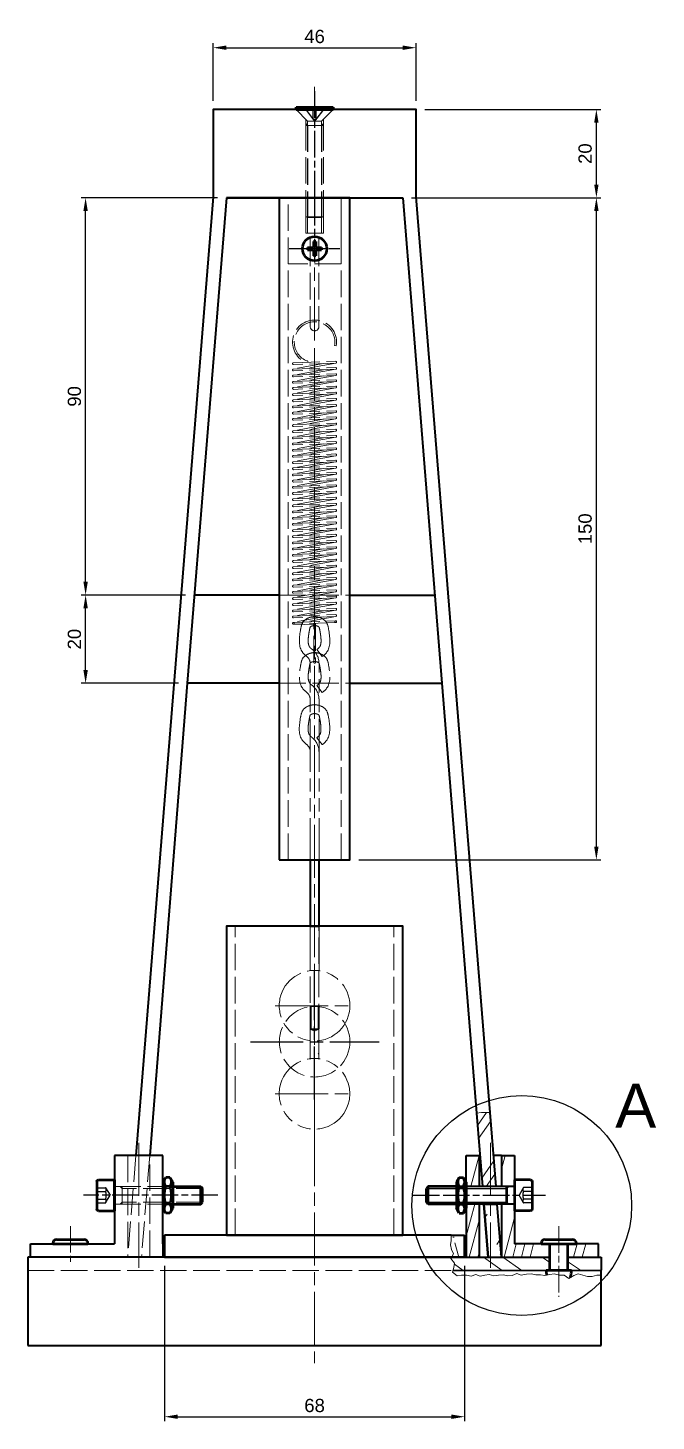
# Model space of a CAD drawing. Header units: millimetres. Extents: x 172 to 840, y -38 to 597.
# Drawn here: x 191.2 to 333.6, y 280.9 to 596.5 of the extents above; entities that cross this region are included whole.
import ezdxf

# ---------------------------------------------------------------- set-up
doc = ezdxf.new("R2010")
doc.units = ezdxf.units.MM
for name, pattern in [('AM_ISO02W050', [7.5, 6, -1.5]), ('AM_ISO08W050', [18, 12, -1.5, 3, -1.5]), ('AM_ISO08W050x2', [9, 6, -0.75, 1.5, -0.75]), ('AM_ISO09W050', [22.5, 12, -1.5, 3, -1.5, 3, -1.5])]:
    doc.linetypes.add(name, pattern=pattern)
for name, color, linetype, lineweight in [('AM_0N', 7, 'Continuous', 50), ('AM_3N', 6, 'AM_ISO02W050', 25), ('AM_4', 3, 'Continuous', 25), ('AM_4N', 3, 'Continuous', 25), ('AM_5', 3, 'Continuous', 18), ('AM_7', 4, 'AM_ISO08W050', 25), ('AM_7N', 4, 'AM_ISO08W050', 25), ('Contorno', 7, 'Continuous', 35), ('Contorno corte parcial', 7, 'Continuous', 35), ('Eixos', 3, 'AM_ISO08W050', 18), ('Extremos', 7, 'AM_ISO09W050', 18), ('Inflexão', 7, 'Continuous', 18), ('Invisível', 7, 'AM_ISO02W050', 18), ('Tracejado', 4, 'Continuous', 18)]:
    doc.layers.add(name, color=color, linetype=linetype, lineweight=lineweight)
doc.styles.get("Standard").update_dxf_attribs({"font": 'arial.ttf'})
doc.dimstyles.new('ISO-25$0', dxfattribs={"dimtxt": 3, "dimasz": 3, "dimexe": 1, "dimexo": 2, "dimgap": 1, "dimtad": 1, "dimdec": 1, "dimtxsty": 'Standard', "dimcen": 2.5, "dimadec": 0, "dimazin": 0, "dimtfac": 1, "dimtdec": 1, "dimtmove": 0, "dimatfit": 3, "dimfxl": 1, "dimarcsym": 0})

# ---------------------------------------------------------------- blocks, each defined once
blk = doc.blocks.new('*D17')
at = {"layer": 'AM_5', "color": 0, "lineweight": -2, "transparency": 16777216}
for p, q in [((233.18, 580.02), (233.18, 593.02)), ((236.18, 592.02), (276.18, 592.02)), ((279.18, 580.02), (279.18, 593.02))]:
    blk.add_line(p, q, dxfattribs=at)
at = {"layer": 'AM_5', "color": 0, "transparency": 16777216}
for points in [[(236.18, 592.52), (236.18, 591.52), (233.18, 592.02)], [(276.18, 592.52), (276.18, 591.52), (279.18, 592.02)]]:
    blk.add_solid(points, dxfattribs=at)
at = {"layer": 'Defpoints', "color": 0, "transparency": 16777216}
for p in [(279.18, 592.02), (233.18, 578.02), (279.18, 578.02)]:
    blk.add_point(p, dxfattribs=at)
at = {"layer": 'AM_5', "color": 0, "transparency": 16777216, "insert": (256.18, 594.55), "char_height": 3, "attachment_point": 5}
blk.add_mtext('46', dxfattribs=at)
blk = doc.blocks.new('*D21')
at = {"layer": 'AM_5', "color": 0, "lineweight": -2, "transparency": 16777216}
for p, q in [((222.18, 316), (222.18, 280.85)), ((290.18, 316), (290.18, 280.85)), ((225.18, 281.85), (287.18, 281.85))]:
    blk.add_line(p, q, dxfattribs=at)
at = {"layer": 'AM_5', "color": 0, "transparency": 16777216}
for points in [[(225.18, 282.35), (225.18, 281.35), (222.18, 281.85)], [(287.18, 282.35), (287.18, 281.35), (290.18, 281.85)]]:
    blk.add_solid(points, dxfattribs=at)
at = {"layer": 'Defpoints', "color": 0, "transparency": 16777216}
for p in [(222.18, 318), (290.18, 318), (290.18, 281.85)]:
    blk.add_point(p, dxfattribs=at)
at = {"layer": 'AM_5', "color": 0, "transparency": 16777216, "insert": (256.18, 284.38), "char_height": 3, "attachment_point": 5}
blk.add_mtext('68', dxfattribs=at)
blk = doc.blocks.new('*D27')
at = {"layer": 'AM_5', "color": 0, "lineweight": -2, "transparency": 16777216}
for p, q in [((226.92, 468.02), (203.27, 468.02)), ((204.27, 451.02), (204.27, 465.02)), ((225.31, 448.02), (203.27, 448.02))]:
    blk.add_line(p, q, dxfattribs=at)
at = {"layer": 'AM_5', "color": 0, "transparency": 16777216}
for points in [[(203.77, 465.02), (204.77, 465.02), (204.27, 468.02)], [(203.77, 451.02), (204.77, 451.02), (204.27, 448.02)]]:
    blk.add_solid(points, dxfattribs=at)
at = {"layer": 'Defpoints', "color": 0, "transparency": 16777216}
for p in [(204.27, 468.02), (228.92, 468.02), (227.31, 448.02)]:
    blk.add_point(p, dxfattribs=at)
at = {"layer": 'AM_5', "color": 0, "transparency": 16777216, "insert": (201.74, 458.02), "char_height": 3, "attachment_point": 5, "rotation": 90}
blk.add_mtext('20', dxfattribs=at)
blk = doc.blocks.new('*D28')
at = {"layer": 'AM_5', "color": 0, "lineweight": -2, "transparency": 16777216}
for p, q in [((234.18, 558.02), (203.27, 558.02)), ((204.27, 471.02), (204.27, 555.02)), ((226.92, 468.02), (203.27, 468.02))]:
    blk.add_line(p, q, dxfattribs=at)
at = {"layer": 'AM_5', "color": 0, "transparency": 16777216}
for points in [[(203.77, 555.02), (204.77, 555.02), (204.27, 558.02)], [(203.77, 471.02), (204.77, 471.02), (204.27, 468.02)]]:
    blk.add_solid(points, dxfattribs=at)
at = {"layer": 'Defpoints', "color": 0, "transparency": 16777216}
for p in [(204.27, 558.02), (236.18, 558.02), (228.92, 468.02)]:
    blk.add_point(p, dxfattribs=at)
at = {"layer": 'AM_5', "color": 0, "transparency": 16777216, "insert": (201.74, 513.02), "char_height": 3, "attachment_point": 5, "rotation": 90}
blk.add_mtext('90', dxfattribs=at)
blk = doc.blocks.new('*D29')
at = {"layer": 'AM_5', "color": 0, "lineweight": -2, "transparency": 16777216}
for p, q in [((278.18, 558.02), (321.07, 558.02)), ((320.07, 411.02), (320.07, 555.02)), ((266.18, 408.02), (321.07, 408.02))]:
    blk.add_line(p, q, dxfattribs=at)
at = {"layer": 'AM_5', "color": 0, "transparency": 16777216}
for points in [[(319.57, 555.02), (320.57, 555.02), (320.07, 558.02)], [(319.57, 411.02), (320.57, 411.02), (320.07, 408.02)]]:
    blk.add_solid(points, dxfattribs=at)
at = {"layer": 'Defpoints', "color": 0, "transparency": 16777216}
for p in [(276.18, 558.02), (320.07, 558.02), (264.18, 408.02)]:
    blk.add_point(p, dxfattribs=at)
at = {"layer": 'AM_5', "color": 0, "transparency": 16777216, "insert": (317.53, 483.02), "char_height": 3, "attachment_point": 5, "rotation": 90}
blk.add_mtext('150', dxfattribs=at)
blk = doc.blocks.new('*D30')
at = {"layer": 'AM_5', "color": 0, "lineweight": -2, "transparency": 16777216}
for p, q in [((281.18, 578.02), (321.07, 578.02)), ((320.07, 561.02), (320.07, 575.02)), ((278.18, 558.02), (321.07, 558.02))]:
    blk.add_line(p, q, dxfattribs=at)
at = {"layer": 'AM_5', "color": 0, "transparency": 16777216}
for points in [[(319.57, 575.02), (320.57, 575.02), (320.07, 578.02)], [(319.57, 561.02), (320.57, 561.02), (320.07, 558.02)]]:
    blk.add_solid(points, dxfattribs=at)
at = {"layer": 'Defpoints', "color": 0, "transparency": 16777216}
for p in [(279.18, 578.02), (320.07, 578.02), (276.18, 558.02)]:
    blk.add_point(p, dxfattribs=at)
at = {"layer": 'AM_5', "color": 0, "transparency": 16777216, "insert": (317.53, 568.02), "char_height": 3, "attachment_point": 5, "rotation": 90}
blk.add_mtext('20', dxfattribs=at)

msp = doc.modelspace()

# ---------------------------------------------------------------- hatches: boundary and pattern name
at = {"layer": 'Tracejado'}
h = msp.add_hatch(dxfattribs=at)
h.set_pattern_fill('ANSI34', color=256, scale=0.6, angle=10)
h.set_pattern_definition([(55, (-166.842, 36.362), (-9.3629, 6.55598), []), (55, (-164.189, 36.83), (-9.3629, 6.55598), []), (55, (-161.536, 37.297), (-9.3629, 6.55598), []), (55, (-158.883, 37.765), (-9.3629, 6.55598), [])])
h.paths.add_polyline_path([(295.9, 350.78), (294.02, 350.78), (292.9, 350.61), (294.24, 334.02), (297.25, 334.02)])
edge = h.paths.add_edge_path()
edge.add_line((298.53, 318.02), (297.57, 330.02))
edge.add_line((294.56, 330.02), (295.53, 318.02))
edge = h.paths.add_edge_path()
edge.add_line((294.56, 330.02), (297.57, 330.02))
edge.add_line((295.53, 318.02), (298.41, 318))
h = msp.add_hatch(dxfattribs=at)
h.set_pattern_fill('ANSI34', color=256, scale=0.6, angle=30)
h.set_pattern_definition([(75, (-166.842, 36.362), (-11.04053, 2.9583), []), (75, (-164.509, 37.709), (-11.04053, 2.9583), []), (75, (-162.176, 39.056), (-11.04053, 2.9583), []), (75, (-159.843, 40.403), (-11.04053, 2.9583), [])])
h.paths.add_polyline_path([(293.54, 330.02), (290.54, 330.02), (290.54, 329.07), (290.54, 318), (293.54, 318)])
h.paths.add_polyline_path([(301.54, 328.52), (301.54, 328.52), (301.54, 330.02), (298.54, 330.02), (298.54, 318.02), (298.54, 318.02), (309.54, 318), (309.54, 321.02), (307.54, 321.02), (301.54, 321.02)])
h.paths.add_polyline_path([(320.54, 321.02), (313.54, 321.02), (313.54, 318), (320.54, 318)])
h.paths.add_polyline_path([(301.54, 341.02), (298.54, 341.02), (298.54, 334.02), (301.54, 334.02), (301.54, 335.52)])
h.paths.add_polyline_path([(293.54, 341.02), (290.54, 341.02), (290.54, 334.02), (293.54, 334.02)])
h = msp.add_hatch(dxfattribs=at)
h.set_pattern_fill('ANSI36', color=256, scale=0.8, angle=60)
h.set_pattern_definition([(105, (-166.8423, 36.3617), (-3.603902, 3.63614), [6.35, -1.27, 0, -1.27])])
h.paths.add_polyline_path([(290.18, 323), (287.16, 323), (287.16, 321.8), (286.98, 320.77), (287.22, 319.75), (287.7, 318.72), (287.27, 318), (290.18, 318)])
h = msp.add_hatch(dxfattribs=at)
h.set_pattern_fill('ANSI32', color=256, scale=0.8, angle=100)
h.set_pattern_definition([(145, (-166.842, 36.362), (-4.37065, -6.24194), []), (145, (-167.466, 39.899), (-4.37065, -6.24194), [])])
h.paths.add_polyline_path([(287.57, 315.01), (287.76, 315.65), (287.94, 316.67), (287.1, 317.7), (287.27, 318), (295.53, 318), (295.53, 318.02), (298.54, 318.02), (309.54, 318), (309.54, 315.02)])
h.paths.add_polyline_path([(321.18, 318), (313.54, 318), (313.54, 315.02), (314.42, 315.02), (321.18, 315.02)])

# ---------------------------------------------------------------- linework, layer by layer
at = {"layer": 'AM_0N'}
for p, q in [((251.98, 578.52), (260.38, 578.52)), ((251.98, 578.02), (251.98, 578.52)), ((251.98, 578.02), (260.38, 578.02)), ((251.98, 578.02), (260.38, 578.02)), ((260.38, 578.52), (260.38, 578.02)), ((254.58, 546.75), (255.92, 546.75)), ((254.58, 546.75), (254.58, 546.24)), ((254.58, 546.24), (255.92, 546.24)), ((256.43, 548.1), (255.92, 548.1)), ((255.92, 548.1), (255.92, 546.75)), ((255.92, 546.24), (255.92, 544.9)), ((256.43, 548.1), (256.43, 546.75)), ((256.43, 546.75), (257.78, 546.75)), ((256.43, 546.24), (256.43, 544.9)), ((256.43, 546.24), (257.78, 546.24)), ((257.78, 546.75), (257.78, 546.24)), ((256.43, 544.9), (255.92, 544.9)), ((206.81, 335.12), (206.81, 328.92)), ((207.21, 335.52), (210.81, 335.52)), ((210.81, 334.02), (210.81, 335.52)), ((210.81, 335.52), (210.81, 334.02)), ((222.44, 336.06), (221.81, 334.97)), ((221.81, 334.97), (221.81, 329.07)), ((223.38, 336.06), (222.44, 336.06)), ((223.38, 336.06), (224.01, 334.97)), ((224.01, 334.97), (224.01, 329.07)), ((288.97, 336.06), (288.34, 334.97)), ((288.34, 334.97), (288.34, 329.07)), ((288.97, 336.06), (289.91, 336.06)), ((289.91, 336.06), (290.54, 334.97)), ((290.54, 334.97), (290.54, 329.07)), ((305.14, 335.52), (301.54, 335.52)), ((301.54, 335.52), (301.54, 334.02)), ((305.54, 335.12), (305.54, 328.92)), ((210.81, 330.02), (210.81, 334.02)), ((210.81, 334.02), (210.81, 330.02)), ((223.38, 334.04), (222.44, 334.04)), ((224.04, 334.02), (230.38, 334.02)), ((230.38, 334.02), (230.81, 333.59)), ((230.38, 330.02), (230.38, 334.02)), ((230.81, 330.45), (230.81, 333.59)), ((281.97, 334.02), (281.54, 333.59)), ((281.54, 330.45), (281.54, 333.59)), ((281.97, 330.02), (281.97, 334.02)), ((288.32, 334.02), (281.97, 334.02)), ((288.97, 334.04), (289.91, 334.04)), ((299.79, 330.02), (299.79, 334.02)), ((301.54, 334.02), (301.54, 330.02)), ((207.21, 328.52), (210.81, 328.52)), ((210.81, 328.52), (210.81, 330.02)), ((210.81, 330.02), (210.81, 328.52)), ((222.44, 327.98), (221.81, 329.07)), ((223.38, 330), (222.44, 330)), ((223.38, 327.98), (224.01, 329.07)), ((224.04, 330.02), (230.38, 330.02)), ((230.38, 330.02), (230.81, 330.45)), ((281.97, 330.02), (281.54, 330.45)), ((288.32, 330.02), (281.97, 330.02)), ((288.97, 327.98), (288.34, 329.07)), ((288.97, 330), (289.91, 330)), ((289.91, 327.98), (290.54, 329.07)), ((301.54, 330.02), (301.54, 328.52)), ((305.14, 328.52), (301.54, 328.52)), ((223.38, 327.98), (222.44, 327.98)), ((288.97, 327.98), (289.91, 327.98)), ((197.71, 322.02), (203.91, 322.02)), ((308.44, 322.02), (314.64, 322.02)), ((196.81, 321.02), (196.81, 321.12)), ((196.81, 321.02), (198.81, 321.02)), ((198.81, 321.02), (202.81, 321.02)), ((202.81, 321.02), (204.81, 321.02)), ((204.81, 321.02), (204.81, 321.12)), ((307.54, 321.02), (307.54, 321.12)), ((307.54, 321.02), (309.54, 321.02)), ((309.54, 321.02), (313.54, 321.02)), ((309.54, 321.02), (313.54, 321.02)), ((309.54, 315.02), (309.54, 321.02)), ((313.54, 321.02), (313.54, 315.02)), ((313.54, 321.02), (315.54, 321.02)), ((315.54, 321.02), (315.54, 321.12)), ((308.66, 315.02), (309.54, 315.02)), ((309.54, 315.02), (313.54, 315.02)), ((313.54, 315.02), (314.42, 315.02))]:
    msp.add_line(p, q, dxfattribs=at)
at = {"layer": 'AM_0N', "linetype": 'AM_ISO02W050', "lineweight": 18}
for p, q in [((251.98, 578.02), (254.61, 575.39)), ((260.38, 578.02), (257.75, 575.39)), ((254.18, 574.42), (254.61, 574.85)), ((254.61, 574.42), (254.61, 575.39)), ((254.61, 575.39), (257.75, 575.39)), ((257.75, 574.42), (257.75, 575.39)), ((258.18, 574.42), (257.75, 574.85)), ((254.18, 553.73), (254.18, 574.42)), ((254.18, 574.42), (258.18, 574.42)), ((258.18, 553.73), (258.18, 574.42)), ((254.18, 553.73), (258.18, 553.73)), ((254.61, 553.52), (254.18, 553.73)), ((257.75, 553.52), (254.61, 553.52)), ((257.75, 553.52), (258.18, 553.73)), ((210.81, 334.02), (224.03, 334.02)), ((212.56, 330.02), (212.56, 334.02)), ((221.81, 334.02), (224.04, 334.02)), ((210.81, 330.02), (224.03, 330.02)), ((221.81, 330.02), (224.04, 330.02))]:
    msp.add_line(p, q, dxfattribs=at)
at = {"layer": 'AM_0N', "lineweight": 35}
for p, q in [((301.54, 334.02), (288.32, 334.02)), ((301.54, 330.02), (288.32, 330.02))]:
    msp.add_line(p, q, dxfattribs=at)
at = {"layer": 'AM_0N'}
msp.add_circle((256.18, 546.5), 2.75, dxfattribs=at)
at = {"layer": 'AM_0N', "extrusion": (0, 0, -1)}
for centre, radius, start, end in [((-207.21, 335.12), 0.4, 0, 90), ((-223.92, 335.05), 1.79, 325.5615, 25.5615), ((-221.91, 335.05), 1.79, 154.4385, 214.4385), ((-305.14, 335.12), 0.4, 90, 180), ((-228.81, 332.02), 6.68, 342.383, 17.617), ((-217.02, 332.02), 6.68, 162.383, 197.617), ((-207.21, 328.92), 0.4, 270, 0), ((-223.92, 328.99), 1.79, 334.4385, 34.4385), ((-221.91, 328.99), 1.79, 145.5615, 205.5615), ((-305.14, 328.92), 0.4, 180, 270)]:
    msp.add_arc(centre, radius, start, end, dxfattribs=at)
at = {"layer": 'AM_0N'}
for centre, radius, start, end in [((290.45, 335.05), 1.79, 154.4385, 214.4385), ((288.44, 335.05), 1.79, 325.5615, 25.5615), ((295.34, 332.02), 6.68, 162.383, 197.617), ((283.55, 332.02), 6.68, 342.383, 17.617), ((290.45, 328.99), 1.79, 145.5615, 205.5615), ((288.44, 328.99), 1.79, 334.4385, 34.4385), ((197.71, 321.12), 0.9, 90, 180), ((203.91, 321.12), 0.9, 0, 90), ((308.44, 321.12), 0.9, 90, 180), ((314.64, 321.12), 0.9, 0, 90), ((316.66, 315.25), 8, 181.6868, 189.6406), ((306.43, 315.25), 8, 346.5108, 358.3132)]:
    msp.add_arc(centre, radius, start, end, dxfattribs=at)
at = {"layer": 'AM_3N', "linetype": 'AM_ISO02W050'}
for p, q in [((253.88, 578.42), (256.18, 575.39)), ((255.85, 575.82), (255.85, 578.42)), ((258.48, 578.42), (256.18, 575.39)), ((256.51, 575.82), (256.51, 578.42)), ((255.85, 575.82), (256.51, 575.82)), ((206.81, 333.74), (208.81, 333.74)), ((206.81, 332.88), (208.81, 332.88)), ((208.81, 333.74), (209.81, 332.01)), ((208.81, 330.28), (209.81, 332.01)), ((303.54, 333.76), (302.54, 332.03)), ((303.54, 330.29), (302.54, 332.03)), ((305.54, 333.76), (303.54, 333.76)), ((305.54, 332.89), (303.54, 332.89)), ((206.81, 331.15), (208.81, 331.15)), ((206.81, 330.28), (208.81, 330.28)), ((305.54, 331.16), (303.54, 331.16)), ((305.54, 330.29), (303.54, 330.29))]:
    msp.add_line(p, q, dxfattribs=at)
for centre, radius, start, end in [((208.26, 333.31), 0.705, 322.1211, 37.8789), ((206.36, 332.01), 2.6, 340.5288, 19.4712), ((304.1, 333.33), 0.705, 142.1211, 217.8789), ((305.99, 332.03), 2.6, 160.5288, 199.4712), ((208.26, 330.71), 0.705, 322.1211, 37.8789), ((304.1, 330.73), 0.705, 142.1211, 217.8789)]:
    msp.add_arc(centre, radius, start, end, dxfattribs=at)
at = {"layer": 'AM_4', "color": 3, "linetype": 'Continuous', "lineweight": 25}
msp.add_circle((303.14, 329.7), 24.91, dxfattribs=at)
at = {"layer": 'AM_4N', "color": 0, "linetype": 'AM_ISO02W050'}
for p, q in [((254.61, 574.42), (254.61, 553.52)), ((257.75, 574.42), (257.75, 553.52)), ((212.56, 333.59), (212.13, 334.02)), ((212.56, 330.45), (212.13, 330.02))]:
    msp.add_line(p, q, dxfattribs=at)
at = {"layer": 'AM_4N'}
for p, q in [((281.54, 333.59), (288.34, 333.59)), ((288.34, 333.59), (299.79, 333.59)), ((281.54, 330.45), (288.34, 330.45)), ((288.34, 330.45), (299.79, 330.45))]:
    msp.add_line(p, q, dxfattribs=at)
at = {"layer": 'AM_4N', "linetype": 'AM_ISO02W050'}
for p, q in [((299.79, 333.59), (300.22, 334.02)), ((299.79, 330.45), (300.22, 330.02))]:
    msp.add_line(p, q, dxfattribs=at)
at = {"layer": 'AM_7'}
for p, q in [((256.17, 353.73), (256.18, 382.82)), ((241.62, 366.76), (270.79, 366.82))]:
    msp.add_line(p, q, dxfattribs=at)
at = {"layer": 'AM_7N', "linetype": 'AM_ISO08W050x2'}
for p, q in [((256.18, 582.15), (256.18, 557.72)), ((256.18, 557.72), (256.18, 543.32)), ((250.43, 546.5), (261.93, 546.5)), ((234.28, 332.01), (203.81, 332.01)), ((278.54, 332.02), (285.05, 332.01)), ((285.34, 332.02), (308.54, 332.02))]:
    msp.add_line(p, q, dxfattribs=at)
at = {"layer": 'Contorno'}
for p, q in [((233.19, 558.26), (215.67, 341.02)), ((236.18, 558.02), (227.31, 448.02)), ((256.18, 558.02), (236.18, 558.02)), ((256.18, 558.02), (276.18, 558.02)), ((276.18, 558.02), (285.05, 448.02)), ((279.17, 558.26), (295.9, 350.78)), ((248.18, 468.02), (228.92, 468.02)), ((264.18, 468.02), (283.44, 468.02)), ((227.31, 448.02), (218.81, 341.02)), ((248.18, 448.02), (227.31, 448.02)), ((264.18, 448.02), (285.05, 448.02)), ((285.05, 448.02), (292.9, 350.61)), ((255.19, 408.02), (255.19, 393)), ((257.19, 393), (257.2, 408.02)), ((255.19, 393), (257.19, 393)), ((221.81, 341.02), (210.81, 341.02)), ((210.81, 341.02), (210.81, 321.02)), ((221.81, 321.02), (221.81, 341.02)), ((295.53, 318.02), (294.56, 330.02)), ((294.56, 330.02), (297.57, 330.02)), ((287.16, 323), (222.18, 323)), ((222.18, 323), (222.18, 318)), ((191.81, 318.02), (191.81, 321.02)), ((191.81, 321.02), (210.81, 321.02)), ((221.81, 321.02), (221.81, 318.02)), ((191.18, 318), (191.18, 315)), ((287.27, 318), (191.18, 318)), ((191.18, 318), (191.18, 298)), ((221.81, 318.02), (191.81, 318.02)), ((216.82, 318.02), (213.81, 318.02)), ((222.18, 318), (287.27, 318)), ((295.53, 318.02), (298.54, 318.02)), ((295.53, 318.02), (298.41, 318)), ((321.18, 298), (321.18, 315.02)), ((191.18, 298), (321.18, 298))]:
    msp.add_line(p, q, dxfattribs=at)
for points in [[(279.18, 558.02), (279.18, 578.02), (233.18, 578.02), (233.18, 558.02)], [(236.18, 558.02), (276.18, 558.02)]]:
    msp.add_lwpolyline(points, dxfattribs=at)
for points in [[(248.18, 408.02), (264.18, 408.02), (264.18, 558.02), (248.18, 558.02)], [(236.18, 323), (276.18, 323), (276.18, 393), (236.18, 393)]]:
    msp.add_lwpolyline(points, close=True, dxfattribs=at)
at = {"layer": 'Contorno corte parcial'}
for p, q in [((292.9, 350.61), (294.24, 334.02)), ((295.9, 350.78), (297.25, 334.02)), ((290.54, 334.02), (290.54, 341.02)), ((290.54, 341.02), (293.54, 341.02)), ((293.54, 334.02), (293.54, 341.02)), ((293.54, 341.02), (293.68, 341.02)), ((298.54, 341.02), (296.69, 341.02)), ((298.54, 341.02), (298.54, 334.02)), ((298.54, 341.02), (301.54, 341.02)), ((301.54, 341.02), (301.54, 321.02)), ((290.54, 329.07), (290.54, 318.02)), ((293.54, 318.02), (293.54, 330.02)), ((294.56, 330.02), (295.53, 318.02)), ((298.53, 318.02), (297.57, 330.02)), ((298.54, 330.02), (298.54, 318.02)), ((287.16, 323), (290.18, 323)), ((290.18, 318), (290.18, 323)), ((320.54, 321.02), (301.54, 321.02)), ((320.54, 318.02), (320.54, 321.02)), ((287.27, 318), (309.54, 318)), ((290.18, 318), (287.27, 318)), ((313.54, 318), (321.18, 318)), ((321.18, 318), (321.18, 315.02)), ((287.57, 315.01), (321.18, 315.02))]:
    msp.add_line(p, q, dxfattribs=at)
at = {"layer": 'Eixos'}
for p, q in [((256.18, 582.15), (256.18, 583.15)), ((256.18, 525.69), (256.18, 542.49)), ((256.18, 523.98), (256.18, 382.82)), ((256.16, 346.12), (256.16, 294)), ((216.31, 343.87), (216.31, 315.6)), ((296.04, 343.87), (296.04, 315.6))]:
    msp.add_line(p, q, dxfattribs=at)
at = {"layer": 'Eixos', "linetype": 'AM_ISO08W050x2'}
for p, q in [((200.81, 325.06), (200.81, 316.98)), ((311.54, 325.02), (311.54, 309.02))]:
    msp.add_line(p, q, dxfattribs=at)
at = {"layer": 'Extremos'}
for p, q in [((257.94, 454.08), (256.71, 455.67)), ((255.19, 382.97), (255.19, 452.53)), ((257.19, 382.97), (257.19, 452.53)), ((257.92, 434.12), (256.7, 435.7)), ((255.19, 382.97), (257.19, 382.97)), ((256.18, 366.08), (256.18, 383.87)), ((256.18, 382.91), (256.18, 382.91)), ((247.28, 374.97), (265.07, 374.97)), ((255.18, 363.01), (255.18, 371.8)), ((257.18, 363.01), (257.18, 371.8)), ((256.16, 346.12), (256.16, 363.91)), ((255.18, 363.01), (257.18, 363.01)), ((256.16, 362.95), (256.16, 362.95)), ((247.27, 355.01), (265.06, 355.01))]:
    msp.add_line(p, q, dxfattribs=at)
for centre in [(256.18, 374.97), (256.16, 355.01)]:
    msp.add_circle(centre, 8, dxfattribs=at)
for centre, radius in [((253.19, 452.53), 4), ((253.19, 452.53), 2), ((253.18, 432.56), 4), ((253.18, 432.56), 2)]:
    msp.add_arc(centre, radius, 0, 51.2924, dxfattribs=at)
for points, knots in [([(256.19, 463.15), (255.86, 463.11), (254.88, 462.99), (253.36, 462.11), (252.81, 459.19), (252.38, 455.97), (254, 454.44), (254.45, 454.08)], [0, 0, 0, 0, 1.015842, 2.968754, 4.686662, 9.690498, 11.378406, 11.378406, 11.378406, 11.378406]), ([(256.19, 461.14), (256.27, 461.15), (256.12, 461.13), (255.91, 461.09), (255.83, 461.07), (255.72, 461.04), (255.67, 461.03), (255.57, 460.99), (255.52, 460.97), (255.39, 460.91), (255.31, 460.86), (255.22, 460.79), (255.2, 460.77), (255.2, 460.76)], [0, 0, 0, 0, 0.542862, 0.542862, 0.942699, 0.942699, 1.275435, 1.275435, 1.60817, 1.60817, 2.27364, 2.27364, 2.860374, 2.860374, 2.860374, 2.860374]), ([(256.19, 461.14), (256.12, 461.15), (256.27, 461.13), (256.48, 461.09), (256.56, 461.07), (256.67, 461.04), (256.72, 461.03), (256.82, 460.99), (256.86, 460.97), (257, 460.91), (257.07, 460.86), (257.16, 460.79), (257.18, 460.77), (257.19, 460.76)], [0, 0, 0, 0, 0.542862, 0.542862, 0.942699, 0.942699, 1.275435, 1.275435, 1.60817, 1.60817, 2.27364, 2.27364, 2.860374, 2.860374, 2.860374, 2.860374]), ([(256.19, 463.15), (256.53, 463.11), (257.5, 462.99), (259.02, 462.11), (259.58, 459.19), (260.01, 455.97), (258.39, 454.44), (257.94, 454.08)], [0, 0, 0, 0, 1.015842, 2.968754, 4.686662, 9.690498, 11.378406, 11.378406, 11.378406, 11.378406]), ([(255.2, 460.76), (255.2, 460.76), (255.19, 460.74), (255.14, 460.64), (255.1, 460.49), (255.04, 460.17), (255.01, 460.04), (254.97, 459.77), (254.94, 459.64), (254.88, 459.24), (254.84, 458.98), (254.75, 458.27), (254.73, 457.84), (254.75, 457.18), (254.78, 456.93), (254.86, 456.64), (254.89, 456.55), (254.95, 456.43), (254.97, 456.39), (255.03, 456.29), (255.09, 456.21), (255.25, 456.03), (255.36, 455.93), (255.64, 455.69), (255.81, 455.56), (256.19, 455.17)], [3.081035, 3.081035, 3.081035, 3.081035, 3.501861, 3.501861, 4.307435, 4.307435, 4.709104, 4.709104, 5.110774, 5.110774, 5.914113, 5.914113, 7.398486, 7.398486, 8.611286, 8.611286, 9.240252, 9.240252, 9.668711, 9.668711, 10.354076, 10.354076, 11.039441, 11.039441, 11.800283, 11.800283, 11.800283, 11.800283]), ([(257.19, 460.76), (257.19, 460.76), (257.2, 460.74), (257.24, 460.64), (257.29, 460.49), (257.35, 460.17), (257.37, 460.04), (257.42, 459.77), (257.44, 459.64), (257.51, 459.24), (257.55, 458.98), (257.63, 458.27), (257.66, 457.84), (257.64, 457.18), (257.6, 456.93), (257.52, 456.64), (257.49, 456.55), (257.44, 456.43), (257.42, 456.39), (257.35, 456.29), (257.3, 456.21), (257.13, 456.03), (257.02, 455.93), (256.84, 455.77), (256.78, 455.72), (256.71, 455.67)], [3.081035, 3.081035, 3.081035, 3.081035, 3.501861, 3.501861, 4.307435, 4.307435, 4.709104, 4.709104, 5.110774, 5.110774, 5.914113, 5.914113, 7.398486, 7.398486, 8.611286, 8.611286, 9.240252, 9.240252, 9.668711, 9.668711, 10.354076, 10.354076, 11.039441, 11.039441, 11.319269, 11.319269, 11.319269, 11.319269]), ([(256.18, 443.19), (255.84, 443.15), (254.87, 443.02), (253.35, 442.14), (252.79, 439.23), (252.36, 436), (253.98, 434.48), (254.44, 434.12)], [0, 0, 0, 0, 1.015842, 2.968754, 4.686662, 9.690498, 11.378406, 11.378406, 11.378406, 11.378406]), ([(256.18, 443.19), (256.51, 443.15), (257.49, 443.02), (259.01, 442.14), (259.56, 439.23), (259.99, 436), (258.37, 434.48), (257.92, 434.12)], [0, 0, 0, 0, 1.015842, 2.968754, 4.686662, 9.690498, 11.378406, 11.378406, 11.378406, 11.378406]), ([(255.18, 440.8), (255.18, 440.8), (255.17, 440.78), (255.13, 440.67), (255.08, 440.52), (255.02, 440.2), (255, 440.08), (254.95, 439.81), (254.93, 439.67), (254.86, 439.28), (254.82, 439.02), (254.74, 438.3), (254.71, 437.87), (254.73, 437.21), (254.77, 436.96), (254.85, 436.67), (254.88, 436.59), (254.93, 436.47), (254.95, 436.43), (255.02, 436.32), (255.07, 436.25), (255.24, 436.07), (255.35, 435.96), (255.62, 435.73), (255.79, 435.59), (256.18, 435.21)], [3.081035, 3.081035, 3.081035, 3.081035, 3.501861, 3.501861, 4.307435, 4.307435, 4.709104, 4.709104, 5.110774, 5.110774, 5.914113, 5.914113, 7.398486, 7.398486, 8.611286, 8.611286, 9.240252, 9.240252, 9.668711, 9.668711, 10.354076, 10.354076, 11.039441, 11.039441, 11.800283, 11.800283, 11.800283, 11.800283]), ([(256.18, 441.17), (256.25, 441.18), (256.1, 441.16), (255.89, 441.13), (255.81, 441.11), (255.7, 441.08), (255.65, 441.07), (255.55, 441.03), (255.51, 441.01), (255.37, 440.95), (255.3, 440.9), (255.21, 440.83), (255.19, 440.8), (255.18, 440.8)], [0, 0, 0, 0, 0.542862, 0.542862, 0.942699, 0.942699, 1.275435, 1.275435, 1.60817, 1.60817, 2.27364, 2.27364, 2.860374, 2.860374, 2.860374, 2.860374]), ([(256.18, 441.17), (256.1, 441.18), (256.25, 441.16), (256.46, 441.13), (256.54, 441.11), (256.66, 441.08), (256.7, 441.07), (256.8, 441.03), (256.85, 441.01), (256.98, 440.95), (257.06, 440.9), (257.15, 440.83), (257.17, 440.8), (257.17, 440.8)], [0, 0, 0, 0, 0.542862, 0.542862, 0.942699, 0.942699, 1.275435, 1.275435, 1.60817, 1.60817, 2.27364, 2.27364, 2.860374, 2.860374, 2.860374, 2.860374]), ([(257.17, 440.8), (257.17, 440.8), (257.18, 440.78), (257.23, 440.67), (257.27, 440.52), (257.33, 440.2), (257.36, 440.08), (257.4, 439.81), (257.43, 439.67), (257.49, 439.28), (257.53, 439.02), (257.62, 438.3), (257.64, 437.87), (257.62, 437.21), (257.59, 436.96), (257.51, 436.67), (257.48, 436.59), (257.42, 436.47), (257.4, 436.43), (257.34, 436.32), (257.28, 436.25), (257.12, 436.07), (257.01, 435.96), (256.82, 435.8), (256.77, 435.76), (256.7, 435.7)], [3.081035, 3.081035, 3.081035, 3.081035, 3.501861, 3.501861, 4.307435, 4.307435, 4.709104, 4.709104, 5.110774, 5.110774, 5.914113, 5.914113, 7.398486, 7.398486, 8.611286, 8.611286, 9.240252, 9.240252, 9.668711, 9.668711, 10.354076, 10.354076, 11.039441, 11.039441, 11.319269, 11.319269, 11.319269, 11.319269])]:
    msp.add_open_spline(points, degree=3, knots=knots, dxfattribs=at)
at = {"layer": 'Inflexão'}
for p, q in [((254.18, 550.02), (254.18, 558.02)), ((258.18, 550.02), (258.18, 558.02)), ((256.18, 369.23), (256.18, 369.23)), ((292.9, 350.61), (294.02, 350.78)), ((294.02, 350.78), (295.9, 350.78)), ((287.16, 323), (287.16, 321.8)), ((287.16, 321.8), (286.98, 320.77)), ((286.98, 320.77), (287.22, 319.75)), ((287.22, 319.75), (287.7, 318.72)), ((287.7, 318.72), (287.1, 317.7)), ((287.1, 317.7), (287.94, 316.67)), ((287.94, 316.67), (287.76, 315.65)), ((287.76, 315.65), (287.46, 314.62)), ((287.46, 314.62), (288.49, 313.78)), ((288.49, 313.78), (289.51, 313.9)), ((289.51, 313.9), (290.66, 313.9)), ((290.66, 313.9), (291.69, 313.66)), ((291.69, 313.66), (292.72, 314.08)), ((292.72, 314.08), (293.75, 313.72)), ((293.75, 313.72), (294.78, 313.96)), ((294.78, 313.96), (295.8, 314.08)), ((295.8, 314.08), (296.83, 313.78)), ((296.83, 313.78), (297.91, 313.9)), ((297.91, 313.9), (298.94, 314.02)), ((298.94, 314.02), (299.97, 313.78)), ((299.97, 313.78), (300.99, 313.84)), ((300.99, 313.84), (302.02, 314.32)), ((302.02, 314.32), (303.05, 313.96)), ((303.05, 313.96), (304.25, 314.14)), ((304.25, 314.14), (305.34, 314.26)), ((305.34, 314.26), (306.37, 314.02)), ((306.37, 314.02), (307.39, 314.02)), ((307.39, 314.02), (308.42, 313.84)), ((308.42, 313.84), (309.51, 314.08)), ((309.51, 314.08), (310.53, 314.2)), ((310.53, 314.2), (311.74, 313.96)), ((311.74, 313.96), (312.77, 313.96)), ((312.77, 313.96), (313.85, 313.17)), ((313.85, 313.17), (314.94, 313.84)), ((314.94, 313.84), (315.97, 314.2)), ((315.97, 314.2), (316.99, 313.9)), ((316.99, 313.9), (318.08, 313.59)), ((318.08, 313.59), (319.1, 313.65)), ((319.1, 313.65), (320.19, 313.96)), ((320.19, 313.96), (321.18, 313.9))]:
    msp.add_line(p, q, dxfattribs=at)
at = {"layer": 'Invisível'}
for p, q in [((254.18, 575.82), (254.18, 574.42)), ((258.18, 575.82), (258.18, 574.42)), ((250.18, 408.02), (250.18, 558.02)), ((262.18, 408.02), (262.18, 558.02)), ((254.61, 553.52), (254.61, 550.02)), ((257.75, 553.52), (257.75, 550.02)), ((258.18, 550.02), (254.18, 550.02)), ((255.18, 543.02), (255.18, 550.02)), ((257.18, 543.02), (257.18, 550.02)), ((255.18, 548.5), (255.18, 528.87)), ((257.18, 548.5), (257.18, 528.87)), ((251.37, 520.62), (260.97, 520.97)), ((251.37, 519.22), (260.97, 519.57)), ((251.37, 517.82), (260.97, 518.17)), ((260.99, 520.57), (251.39, 520.22)), ((258.2, 520.47), (251.39, 519.23)), ((260.99, 519.17), (251.39, 518.82)), ((258.2, 519.07), (251.39, 517.83)), ((260.99, 517.77), (251.39, 517.42)), ((260.99, 520.57), (254.14, 519.33)), ((260.99, 519.17), (254.14, 517.93)), ((260.99, 517.77), (254.14, 516.53)), ((251.37, 516.42), (260.97, 516.77)), ((251.37, 515.02), (260.97, 515.37)), ((258.2, 517.67), (251.39, 516.43)), ((260.99, 516.37), (251.39, 516.02)), ((258.2, 516.27), (251.39, 515.03)), ((260.99, 514.97), (251.39, 514.62)), ((258.2, 514.87), (251.39, 513.63)), ((260.99, 516.37), (254.14, 515.13)), ((260.99, 514.97), (254.14, 513.73)), ((251.37, 513.62), (260.97, 513.97)), ((251.37, 512.22), (260.97, 512.57)), ((260.99, 513.57), (251.39, 513.22)), ((258.2, 513.47), (251.39, 512.23)), ((260.99, 512.17), (251.39, 511.82)), ((258.2, 512.07), (251.39, 510.83)), ((260.99, 513.57), (254.14, 512.33)), ((260.99, 512.17), (254.14, 510.93)), ((251.37, 510.82), (260.97, 511.17)), ((251.37, 509.42), (260.97, 509.77)), ((251.37, 508.02), (260.97, 508.37)), ((260.99, 510.77), (251.39, 510.42)), ((258.2, 510.67), (251.39, 509.43)), ((260.99, 509.37), (251.39, 509.02)), ((258.2, 509.27), (251.39, 508.03)), ((260.99, 510.77), (254.14, 509.53)), ((260.99, 509.37), (254.14, 508.13)), ((251.37, 506.62), (260.97, 506.97)), ((251.37, 505.22), (260.97, 505.57)), ((260.99, 507.97), (251.39, 507.62)), ((258.2, 507.87), (251.39, 506.63)), ((260.99, 506.57), (251.39, 506.22)), ((258.2, 506.47), (251.39, 505.23)), ((260.99, 505.17), (251.39, 504.82)), ((258.2, 505.07), (251.39, 503.83)), ((260.99, 507.97), (254.14, 506.73)), ((260.99, 506.57), (254.14, 505.33)), ((260.99, 505.17), (254.14, 503.93)), ((251.37, 503.82), (260.97, 504.17)), ((251.37, 502.42), (260.97, 502.77)), ((260.99, 503.77), (251.39, 503.42)), ((258.2, 503.67), (251.39, 502.43)), ((260.99, 502.37), (251.39, 502.02)), ((258.2, 502.27), (251.39, 501.03)), ((260.99, 503.77), (254.14, 502.53)), ((260.99, 502.37), (254.14, 501.13)), ((251.37, 501.02), (260.97, 501.37)), ((251.37, 499.62), (260.97, 499.97)), ((260.99, 500.97), (251.39, 500.62)), ((258.2, 500.87), (251.39, 499.63)), ((260.99, 499.57), (251.39, 499.22)), ((258.2, 499.47), (251.39, 498.23)), ((260.99, 500.97), (254.14, 499.73)), ((260.99, 499.57), (254.14, 498.33)), ((251.37, 498.22), (260.97, 498.57)), ((251.37, 496.82), (260.97, 497.17)), ((251.37, 495.42), (260.97, 495.77)), ((260.99, 498.17), (251.39, 497.82)), ((258.2, 498.07), (251.39, 496.83)), ((260.99, 496.77), (251.39, 496.42)), ((258.2, 496.67), (251.39, 495.43)), ((260.99, 498.17), (254.14, 496.93)), ((260.99, 496.77), (254.14, 495.53)), ((251.37, 494.02), (260.97, 494.37)), ((251.37, 492.62), (260.97, 492.97)), ((260.99, 495.37), (251.39, 495.02)), ((258.2, 495.27), (251.39, 494.03)), ((260.99, 493.97), (251.39, 493.62)), ((258.2, 493.87), (251.39, 492.63)), ((260.99, 492.57), (251.39, 492.22)), ((258.2, 492.47), (251.39, 491.23)), ((260.99, 495.37), (254.14, 494.13)), ((260.99, 493.97), (254.14, 492.73)), ((260.99, 492.57), (254.14, 491.33)), ((251.37, 491.22), (260.97, 491.57)), ((251.37, 489.82), (260.97, 490.17)), ((260.99, 491.17), (251.39, 490.82)), ((258.2, 491.07), (251.39, 489.83)), ((260.99, 489.77), (251.39, 489.42)), ((258.2, 489.67), (251.39, 488.43)), ((260.99, 491.17), (254.14, 489.93)), ((260.99, 489.77), (254.14, 488.53)), ((251.37, 488.42), (260.97, 488.77)), ((251.37, 487.02), (260.97, 487.37)), ((260.99, 488.37), (251.39, 488.02)), ((258.2, 488.27), (251.39, 487.03)), ((260.99, 486.97), (251.39, 486.62)), ((258.2, 486.87), (251.39, 485.63)), ((260.99, 488.37), (254.14, 487.13)), ((260.99, 486.97), (254.14, 485.73)), ((251.37, 485.62), (260.97, 485.97)), ((251.37, 484.22), (260.97, 484.57)), ((251.37, 482.82), (260.97, 483.17)), ((260.99, 485.57), (251.39, 485.22)), ((258.2, 485.47), (251.39, 484.23)), ((260.99, 484.17), (251.39, 483.82)), ((258.2, 484.07), (251.39, 482.83)), ((260.99, 485.57), (254.14, 484.33)), ((260.99, 484.17), (254.14, 482.93)), ((251.37, 481.42), (260.97, 481.77)), ((251.37, 480.02), (260.97, 480.37)), ((260.99, 482.77), (251.39, 482.42)), ((258.2, 482.67), (251.39, 481.43)), ((260.99, 481.37), (251.39, 481.02)), ((258.2, 481.27), (251.39, 480.03)), ((260.99, 479.97), (251.39, 479.62)), ((258.2, 479.87), (251.39, 478.63)), ((260.99, 482.77), (254.14, 481.53)), ((260.99, 481.37), (254.14, 480.13)), ((260.99, 479.97), (254.14, 478.73)), ((251.37, 478.62), (260.97, 478.97)), ((251.37, 477.22), (260.97, 477.57)), ((260.99, 478.57), (251.39, 478.22)), ((258.2, 478.47), (251.39, 477.23)), ((260.99, 477.17), (251.39, 476.82)), ((258.2, 477.07), (251.39, 475.83)), ((260.99, 478.57), (254.14, 477.33)), ((260.99, 477.17), (254.14, 475.93)), ((251.37, 475.82), (260.97, 476.17)), ((251.37, 474.42), (260.97, 474.77)), ((260.99, 475.77), (251.39, 475.42)), ((258.2, 475.67), (251.39, 474.43)), ((260.99, 474.37), (251.39, 474.02)), ((258.2, 474.27), (251.39, 473.03)), ((260.99, 475.77), (254.14, 474.53)), ((260.99, 474.37), (254.14, 473.13)), ((251.37, 473.02), (260.97, 473.37)), ((251.37, 471.62), (260.97, 471.97)), ((251.37, 470.22), (260.97, 470.57)), ((260.99, 472.97), (251.39, 472.62)), ((258.2, 472.87), (251.39, 471.63)), ((260.99, 471.57), (251.39, 471.22)), ((258.2, 471.47), (251.39, 470.23)), ((260.99, 472.97), (254.14, 471.73)), ((260.99, 471.57), (254.14, 470.33)), ((248.18, 468.02), (264.18, 468.02)), ((251.37, 468.82), (260.97, 469.17)), ((251.37, 467.42), (260.97, 467.77)), ((260.99, 470.17), (251.39, 469.82)), ((258.2, 470.07), (251.39, 468.83)), ((260.99, 468.77), (251.39, 468.42)), ((258.2, 468.67), (251.39, 467.43)), ((260.99, 467.37), (251.39, 467.02)), ((258.2, 467.27), (251.39, 466.03)), ((260.99, 470.17), (254.14, 468.93)), ((260.99, 468.77), (254.14, 467.53)), ((260.99, 467.37), (254.14, 466.13)), ((251.37, 466.02), (260.97, 466.37)), ((251.37, 464.62), (260.97, 464.97)), ((260.99, 465.97), (251.39, 465.62)), ((258.2, 465.87), (251.39, 464.63)), ((260.99, 464.57), (251.39, 464.22)), ((258.2, 464.47), (251.39, 463.23)), ((260.99, 465.97), (254.14, 464.73)), ((260.99, 464.57), (254.14, 463.33)), ((255.99, 464.15), (255.99, 464.16)), ((251.37, 463.22), (260.97, 463.57)), ((260.99, 463.17), (251.39, 462.82)), ((258.2, 463.07), (251.39, 461.83)), ((260.99, 463.17), (254.14, 461.93)), ((248.18, 448.02), (264.18, 448.02)), ((257.93, 445.93), (256.71, 447.51)), ((257.18, 397.93), (257.18, 369.23)), ((238.18, 323), (238.18, 393)), ((274.18, 323), (274.18, 393)), ((255.19, 381.61), (255.19, 369.23)), ((255.21, 374.82), (257.19, 374.82)), ((255.21, 374.76), (255.21, 369.76)), ((255.41, 374.82), (255.41, 369.62)), ((255.41, 369.56), (255.41, 374.78)), ((256.98, 374.82), (256.98, 369.62)), ((256.98, 369.56), (256.98, 374.78)), ((257.19, 374.76), (257.19, 369.76)), ((256.19, 369.76), (255.19, 369.76)), ((255.19, 369.76), (255.39, 369.56)), ((256.19, 369.56), (255.37, 369.56)), ((256.19, 369.18), (255.37, 369.56)), ((255.39, 369.56), (255.39, 369.56)), ((256.19, 369.76), (257.19, 369.76)), ((256.19, 369.56), (257.01, 369.56)), ((256.19, 369.18), (257.01, 369.56)), ((256.99, 369.56), (256.99, 369.56)), ((255.19, 369.29), (255.19, 364.29)), ((257.18, 364.23), (256.98, 364.03)), ((215.67, 341.02), (213.81, 318.02)), ((213.81, 341.02), (213.81, 318.02)), ((218.81, 341.02), (216.96, 318.02)), ((218.81, 318.02), (218.81, 341.02)), ((191.18, 315), (287.57, 315.01))]:
    msp.add_line(p, q, dxfattribs=at)
at = {"layer": 'Invisível', "lineweight": 18}
for p, q in [((260.71, 524.53), (261.11, 524.47)), ((251.38, 461.83), (260.98, 462.18)), ((251.38, 461.43), (256.39, 461.25)), ((260.99, 461.78), (251.39, 461.43)), ((255.99, 452.78), (255.99, 461.37)), ((256.39, 461.34), (256.39, 452.78))]:
    msp.add_line(p, q, dxfattribs=at)
at = {"layer": 'Invisível', "color": 3, "linetype": 'AM_ISO02W050'}
for p, q in [((230.82, 333.59), (212.56, 333.59)), ((230.81, 330.45), (212.56, 330.45))]:
    msp.add_line(p, q, dxfattribs=at)
at = {"layer": 'Invisível'}
msp.add_lwpolyline([(250.18, 558.02), (262.18, 558.02), (262.18, 543.02), (250.18, 543.02)], close=True, dxfattribs=at)
at = {"layer": 'Invisível', "lineweight": 18}
for centre in [(251.39, 461.63), (260.99, 461.98)]:
    msp.add_circle(centre, 0.2, dxfattribs=at)
at = {"layer": 'Invisível'}
msp.add_circle((256.19, 366.82), 8, dxfattribs=at)
at = {"layer": 'Invisível', "lineweight": 18}
for centre, radius, start, end in [((256.18, 525.32), 5, 350.2141, 246.7536), ((256.18, 525.32), 4.6, 350.2141, 261.3605), ((251.39, 461.63), 0.2, 92.0665, 272.0665), ((260.99, 461.98), 0.2, 272.0665, 92.0665), ((256.19, 452.78), 0.2, 180, 0)]:
    msp.add_arc(centre, radius, start, end, dxfattribs=at)
at = {"layer": 'Invisível'}
for centre, radius, start, end in [((256.18, 528.87), 1, 180, 0), ((260.98, 520.77), 0.2, 272.0665, 92.0665), ((260.98, 520.77), 0.2, 272.0665, 92.0665), ((251.38, 520.42), 0.2, 92.0665, 272.0665), ((251.38, 520.42), 0.2, 92.0665, 272.0665), ((251.38, 519.02), 0.2, 92.0665, 272.0665), ((251.38, 519.02), 0.2, 92.0665, 272.0665), ((251.38, 517.62), 0.2, 92.0665, 272.0665), ((251.38, 517.62), 0.2, 92.0665, 272.0665), ((260.98, 519.37), 0.2, 272.0665, 92.0665), ((260.98, 519.37), 0.2, 272.0665, 92.0665), ((260.98, 517.97), 0.2, 272.0665, 92.0665), ((260.98, 517.97), 0.2, 272.0665, 92.0665), ((251.38, 516.22), 0.2, 92.0665, 272.0665), ((251.38, 516.22), 0.2, 92.0665, 272.0665), ((251.38, 514.82), 0.2, 92.0665, 272.0665), ((251.38, 514.82), 0.2, 92.0665, 272.0665), ((260.98, 516.57), 0.2, 272.0665, 92.0665), ((260.98, 516.57), 0.2, 272.0665, 92.0665), ((260.98, 515.17), 0.2, 272.0665, 92.0665), ((260.98, 515.17), 0.2, 272.0665, 92.0665), ((251.38, 513.42), 0.2, 92.0665, 272.0665), ((251.38, 513.42), 0.2, 92.0665, 272.0665), ((251.38, 512.02), 0.2, 92.0665, 272.0665), ((251.38, 512.02), 0.2, 92.0665, 272.0665), ((260.98, 513.77), 0.2, 272.0665, 92.0665), ((260.98, 513.77), 0.2, 272.0665, 92.0665), ((260.98, 512.37), 0.2, 272.0665, 92.0665), ((260.98, 512.37), 0.2, 272.0665, 92.0665), ((251.38, 510.62), 0.2, 92.0665, 272.0665), ((251.38, 510.62), 0.2, 92.0665, 272.0665), ((251.38, 509.22), 0.2, 92.0665, 272.0665), ((251.38, 509.22), 0.2, 92.0665, 272.0665), ((260.98, 510.97), 0.2, 272.0665, 92.0665), ((260.98, 510.97), 0.2, 272.0665, 92.0665), ((260.98, 509.57), 0.2, 272.0665, 92.0665), ((260.98, 509.57), 0.2, 272.0665, 92.0665), ((260.98, 508.17), 0.2, 272.0665, 92.0665), ((260.98, 508.17), 0.2, 272.0665, 92.0665), ((251.38, 507.82), 0.2, 92.0665, 272.0665), ((251.38, 507.82), 0.2, 92.0665, 272.0665), ((251.38, 506.42), 0.2, 92.0665, 272.0665), ((251.38, 506.42), 0.2, 92.0665, 272.0665), ((251.38, 505.02), 0.2, 92.0665, 272.0665), ((251.38, 505.02), 0.2, 92.0665, 272.0665), ((260.98, 506.77), 0.2, 272.0665, 92.0665), ((260.98, 506.77), 0.2, 272.0665, 92.0665), ((260.98, 505.37), 0.2, 272.0665, 92.0665), ((260.98, 505.37), 0.2, 272.0665, 92.0665), ((251.38, 503.62), 0.2, 92.0665, 272.0665), ((251.38, 503.62), 0.2, 92.0665, 272.0665), ((251.38, 502.22), 0.2, 92.0665, 272.0665), ((251.38, 502.22), 0.2, 92.0665, 272.0665), ((260.98, 503.97), 0.2, 272.0665, 92.0665), ((260.98, 503.97), 0.2, 272.0665, 92.0665), ((260.98, 502.57), 0.2, 272.0665, 92.0665), ((260.98, 502.57), 0.2, 272.0665, 92.0665), ((251.38, 500.82), 0.2, 92.0665, 272.0665), ((251.38, 500.82), 0.2, 92.0665, 272.0665), ((251.38, 499.42), 0.2, 92.0665, 272.0665), ((251.38, 499.42), 0.2, 92.0665, 272.0665), ((260.98, 501.17), 0.2, 272.0665, 92.0665), ((260.98, 501.17), 0.2, 272.0665, 92.0665), ((260.98, 499.77), 0.2, 272.0665, 92.0665), ((260.98, 499.77), 0.2, 272.0665, 92.0665), ((251.38, 498.02), 0.2, 92.0665, 272.0665), ((251.38, 498.02), 0.2, 92.0665, 272.0665), ((251.38, 496.62), 0.2, 92.0665, 272.0665), ((251.38, 496.62), 0.2, 92.0665, 272.0665), ((260.98, 498.37), 0.2, 272.0665, 92.0665), ((260.98, 498.37), 0.2, 272.0665, 92.0665), ((260.98, 496.97), 0.2, 272.0665, 92.0665), ((260.98, 496.97), 0.2, 272.0665, 92.0665), ((260.98, 495.57), 0.2, 272.0665, 92.0665), ((260.98, 495.57), 0.2, 272.0665, 92.0665), ((251.38, 495.22), 0.2, 92.0665, 272.0665), ((251.38, 495.22), 0.2, 92.0665, 272.0665), ((251.38, 493.82), 0.2, 92.0665, 272.0665), ((251.38, 493.82), 0.2, 92.0665, 272.0665), ((251.38, 492.42), 0.2, 92.0665, 272.0665), ((251.38, 492.42), 0.2, 92.0665, 272.0665), ((260.98, 494.17), 0.2, 272.0665, 92.0665), ((260.98, 494.17), 0.2, 272.0665, 92.0665), ((260.98, 492.77), 0.2, 272.0665, 92.0665), ((260.98, 492.77), 0.2, 272.0665, 92.0665), ((251.38, 491.02), 0.2, 92.0665, 272.0665), ((251.38, 491.02), 0.2, 92.0665, 272.0665), ((251.38, 489.62), 0.2, 92.0665, 272.0665), ((251.38, 489.62), 0.2, 92.0665, 272.0665), ((260.98, 491.37), 0.2, 272.0665, 92.0665), ((260.98, 491.37), 0.2, 272.0665, 92.0665), ((260.98, 489.97), 0.2, 272.0665, 92.0665), ((260.98, 489.97), 0.2, 272.0665, 92.0665), ((251.38, 488.22), 0.2, 92.0665, 272.0665), ((251.38, 488.22), 0.2, 92.0665, 272.0665), ((251.38, 486.82), 0.2, 92.0665, 272.0665), ((251.38, 486.82), 0.2, 92.0665, 272.0665), ((260.98, 488.57), 0.2, 272.0665, 92.0665), ((260.98, 488.57), 0.2, 272.0665, 92.0665), ((260.98, 487.17), 0.2, 272.0665, 92.0665), ((260.98, 487.17), 0.2, 272.0665, 92.0665), ((251.38, 485.42), 0.2, 92.0665, 272.0665), ((251.38, 485.42), 0.2, 92.0665, 272.0665), ((251.38, 484.02), 0.2, 92.0665, 272.0665), ((251.38, 484.02), 0.2, 92.0665, 272.0665), ((260.98, 485.77), 0.2, 272.0665, 92.0665), ((260.98, 485.77), 0.2, 272.0665, 92.0665), ((260.98, 484.37), 0.2, 272.0665, 92.0665), ((260.98, 484.37), 0.2, 272.0665, 92.0665), ((260.98, 482.97), 0.2, 272.0665, 92.0665), ((260.98, 482.97), 0.2, 272.0665, 92.0665), ((251.38, 482.62), 0.2, 92.0665, 272.0665), ((251.38, 482.62), 0.2, 92.0665, 272.0665), ((251.38, 481.22), 0.2, 92.0665, 272.0665), ((251.38, 481.22), 0.2, 92.0665, 272.0665), ((251.38, 479.82), 0.2, 92.0665, 272.0665), ((251.38, 479.82), 0.2, 92.0665, 272.0665), ((260.98, 481.57), 0.2, 272.0665, 92.0665), ((260.98, 481.57), 0.2, 272.0665, 92.0665), ((260.98, 480.17), 0.2, 272.0665, 92.0665), ((260.98, 480.17), 0.2, 272.0665, 92.0665), ((251.38, 478.42), 0.2, 92.0665, 272.0665), ((251.38, 478.42), 0.2, 92.0665, 272.0665), ((251.38, 477.02), 0.2, 92.0665, 272.0665), ((251.38, 477.02), 0.2, 92.0665, 272.0665), ((260.98, 478.77), 0.2, 272.0665, 92.0665), ((260.98, 478.77), 0.2, 272.0665, 92.0665), ((260.98, 477.37), 0.2, 272.0665, 92.0665), ((260.98, 477.37), 0.2, 272.0665, 92.0665), ((251.38, 475.62), 0.2, 92.0665, 272.0665), ((251.38, 475.62), 0.2, 92.0665, 272.0665), ((251.38, 474.22), 0.2, 92.0665, 272.0665), ((251.38, 474.22), 0.2, 92.0665, 272.0665), ((260.98, 475.97), 0.2, 272.0665, 92.0665), ((260.98, 475.97), 0.2, 272.0665, 92.0665), ((260.98, 474.57), 0.2, 272.0665, 92.0665), ((260.98, 474.57), 0.2, 272.0665, 92.0665), ((251.38, 472.82), 0.2, 92.0665, 272.0665), ((251.38, 472.82), 0.2, 92.0665, 272.0665), ((251.38, 471.42), 0.2, 92.0665, 272.0665), ((251.38, 471.42), 0.2, 92.0665, 272.0665), ((260.98, 473.17), 0.2, 272.0665, 92.0665), ((260.98, 473.17), 0.2, 272.0665, 92.0665), ((260.98, 471.77), 0.2, 272.0665, 92.0665), ((260.98, 471.77), 0.2, 272.0665, 92.0665), ((260.98, 470.37), 0.2, 272.0665, 92.0665), ((260.98, 470.37), 0.2, 272.0665, 92.0665), ((251.38, 470.02), 0.2, 92.0665, 272.0665), ((251.38, 470.02), 0.2, 92.0665, 272.0665), ((251.38, 468.62), 0.2, 92.0665, 272.0665), ((251.38, 468.62), 0.2, 92.0665, 272.0665), ((251.38, 467.22), 0.2, 92.0665, 272.0665), ((251.38, 467.22), 0.2, 92.0665, 272.0665), ((260.98, 468.97), 0.2, 272.0665, 92.0665), ((260.98, 468.97), 0.2, 272.0665, 92.0665), ((260.98, 467.57), 0.2, 272.0665, 92.0665), ((260.98, 467.57), 0.2, 272.0665, 92.0665), ((251.38, 465.82), 0.2, 92.0665, 272.0665), ((251.38, 465.82), 0.2, 92.0665, 272.0665), ((251.38, 464.42), 0.2, 92.0665, 272.0665), ((251.38, 464.42), 0.2, 92.0665, 272.0665), ((260.98, 466.17), 0.2, 272.0665, 92.0665), ((260.98, 466.17), 0.2, 272.0665, 92.0665), ((260.98, 464.77), 0.2, 272.0665, 92.0665), ((260.98, 464.77), 0.2, 272.0665, 92.0665), ((251.38, 463.02), 0.2, 92.0665, 272.0665), ((251.38, 463.02), 0.2, 92.0665, 272.0665), ((260.98, 463.37), 0.2, 272.0665, 92.0665), ((260.98, 463.37), 0.2, 272.0665, 92.0665), ((253.19, 444.37), 2, 0, 51.2924), ((253.19, 444.37), 4, 0, 51.2924)]:
    msp.add_arc(centre, radius, start, end, dxfattribs=at)
at = {"layer": 'Invisível', "lineweight": 18, "extrusion": (0, 0, -1)}
msp.add_ellipse((256.19, 461.43), major_axis=(-0.2, 0), ratio=0.838485, dxfattribs=at)
at = {"layer": 'Invisível'}
for points, knots in [([(256.19, 455), (255.86, 454.96), (254.88, 454.83), (253.36, 453.95), (252.81, 451.04), (252.38, 447.82), (254, 446.29), (254.45, 445.93)], [0, 0, 0, 0, 1.015842, 2.968754, 4.686662, 9.690498, 11.378406, 11.378406, 11.378406, 11.378406]), ([(256.19, 455), (256.53, 454.96), (257.5, 454.83), (259.02, 453.95), (259.58, 451.04), (260.01, 447.82), (258.39, 446.29), (257.93, 445.93)], [0, 0, 0, 0, 1.015842, 2.968754, 4.686662, 9.690498, 11.378406, 11.378406, 11.378406, 11.378406]), ([(255.2, 452.61), (255.2, 452.61), (255.19, 452.59), (255.14, 452.48), (255.1, 452.34), (255.03, 452.01), (255.01, 451.89), (254.97, 451.62), (254.94, 451.49), (254.88, 451.09), (254.84, 450.83), (254.75, 450.11), (254.72, 449.68), (254.75, 449.02), (254.78, 448.77), (254.86, 448.48), (254.89, 448.4), (254.95, 448.28), (254.97, 448.24), (255.03, 448.13), (255.09, 448.06), (255.25, 447.88), (255.36, 447.77), (255.64, 447.54), (255.81, 447.4), (256.19, 447.02)], [3.081035, 3.081035, 3.081035, 3.081035, 3.501861, 3.501861, 4.307435, 4.307435, 4.709104, 4.709104, 5.110774, 5.110774, 5.914113, 5.914113, 7.398486, 7.398486, 8.611286, 8.611286, 9.240252, 9.240252, 9.668711, 9.668711, 10.354076, 10.354076, 11.039441, 11.039441, 11.800283, 11.800283, 11.800283, 11.800283]), ([(256.19, 452.98), (256.27, 452.99), (256.12, 452.97), (255.9, 452.94), (255.83, 452.92), (255.71, 452.89), (255.67, 452.88), (255.57, 452.84), (255.52, 452.82), (255.39, 452.76), (255.31, 452.71), (255.22, 452.64), (255.2, 452.61), (255.2, 452.61)], [0, 0, 0, 0, 0.542862, 0.542862, 0.942699, 0.942699, 1.275435, 1.275435, 1.60817, 1.60817, 2.27364, 2.27364, 2.860374, 2.860374, 2.860374, 2.860374]), ([(256.19, 452.98), (256.12, 452.99), (256.27, 452.97), (256.48, 452.94), (256.55, 452.92), (256.67, 452.89), (256.72, 452.88), (256.81, 452.84), (256.86, 452.82), (257, 452.76), (257.07, 452.71), (257.16, 452.64), (257.18, 452.61), (257.19, 452.61)], [0, 0, 0, 0, 0.542862, 0.542862, 0.942699, 0.942699, 1.275435, 1.275435, 1.60817, 1.60817, 2.27364, 2.27364, 2.860374, 2.860374, 2.860374, 2.860374]), ([(257.19, 452.61), (257.19, 452.61), (257.2, 452.59), (257.24, 452.48), (257.28, 452.34), (257.35, 452.01), (257.37, 451.89), (257.42, 451.62), (257.44, 451.49), (257.51, 451.09), (257.54, 450.83), (257.63, 450.11), (257.66, 449.68), (257.64, 449.02), (257.6, 448.77), (257.52, 448.48), (257.49, 448.4), (257.44, 448.28), (257.41, 448.24), (257.35, 448.13), (257.3, 448.06), (257.13, 447.88), (257.02, 447.77), (256.84, 447.62), (256.78, 447.57), (256.71, 447.51)], [3.081035, 3.081035, 3.081035, 3.081035, 3.501861, 3.501861, 4.307435, 4.307435, 4.709104, 4.709104, 5.110774, 5.110774, 5.914113, 5.914113, 7.398486, 7.398486, 8.611286, 8.611286, 9.240252, 9.240252, 9.668711, 9.668711, 10.354076, 10.354076, 11.039441, 11.039441, 11.319269, 11.319269, 11.319269, 11.319269])]:
    msp.add_open_spline(points, degree=3, knots=knots, dxfattribs=at)

# ---------------------------------------------------------------- texts
at = {"layer": 'AM_4', "color": 30, "insert": (328.99, 352.31), "char_height": 10, "attachment_point": 5}
msp.add_mtext('A', dxfattribs=at)

# ---------------------------------------------------------------- dimensions: what is measured, and where the dimension line sits
at = {"layer": 'AM_5'}
dim = msp.add_linear_dim(base=(279.18, 592.02), p1=(233.18, 578.02), p2=(279.18, 578.02), dimstyle='ISO-25$0', dxfattribs=at)
dim.commit()
dim.dimension.update_dxf_attribs({"geometry": '*D17', "text_midpoint": (256.18, 592.02), "dimtype": 160})
for base, p1, p2, picture, middle in [((320.07, 578.02), (276.18, 558.02), (279.18, 578.02), '*D30', (317.53, 568.02)), ((204.27, 468.02), (227.31, 448.02), (228.92, 468.02), '*D27', (201.74, 458.02))]:
    dim = msp.add_linear_dim(base=base, p1=p1, p2=p2, angle=90, dimstyle='ISO-25$0', dxfattribs=at)
    dim.commit()
    dim.dimension.update_dxf_attribs({"geometry": picture, "text_midpoint": middle})
for base, p1, p2, picture, middle in [((204.27, 558.02), (228.92, 468.02), (236.18, 558.02), '*D28', (204.27, 513.02)), ((320.07, 558.02), (264.18, 408.02), (276.18, 558.02), '*D29', (320.07, 483.02))]:
    dim = msp.add_linear_dim(base=base, p1=p1, p2=p2, angle=90, dimstyle='ISO-25$0', dxfattribs=at)
    dim.commit()
    dim.dimension.update_dxf_attribs({"geometry": picture, "text_midpoint": middle, "dimtype": 160})
dim = msp.add_linear_dim(base=(290.18, 281.85), p1=(222.18, 318), p2=(290.18, 318), dimstyle='ISO-25$0', dxfattribs=at)
dim.commit()
dim.dimension.update_dxf_attribs({"geometry": '*D21', "text_midpoint": (256.18, 284.38)})

doc.saveas('drawing.dxf')
